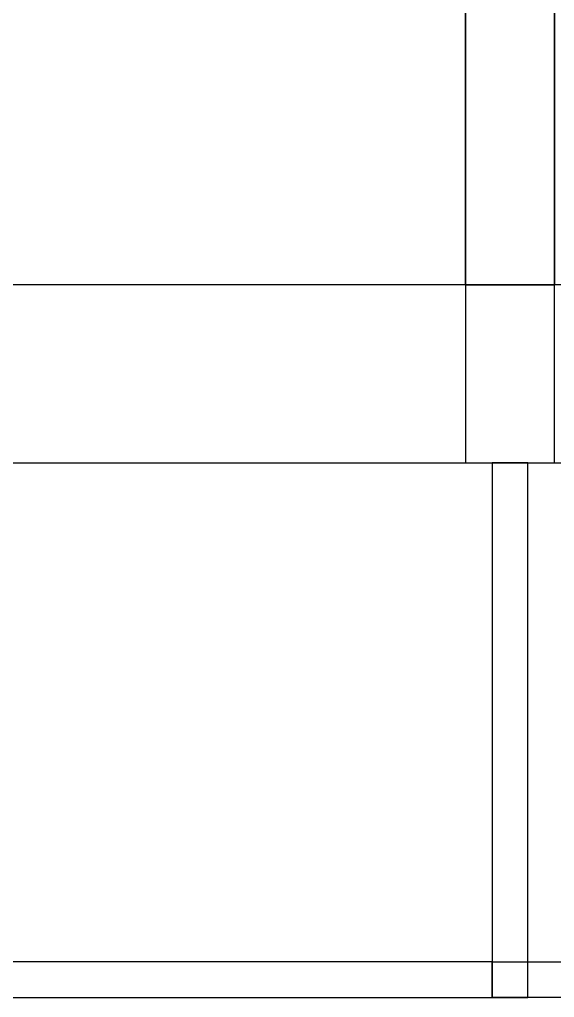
# Model space of a CAD drawing. Header units: millimetres. Extents: x 0 to 145404, y 0 to 194550.
# Drawn here: x 106074 to 107275, y 18257 to 20453 of the extents above; entities that cross this region are included whole.
import ezdxf

# ---------------------------------------------------------------- set-up
doc = ezdxf.new("R2010")
doc.units = ezdxf.units.MM
for name, color, linetype, lineweight in [('АР - Монолит', 56, 'Continuous', 30), ('АР - Наружная стена', 144, 'Continuous', 30), ('АР - Перегородки 80', 32, 'Continuous', 30)]:
    doc.layers.add(name, color=color, linetype=linetype, lineweight=lineweight)

# ---------------------------------------------------------------- blocks, each defined once
blk = doc.blocks.new('Квартира 1С 3500 тип 1')
at = {"layer": 'АР - Монолит'}
blk.add_lwpolyline([(0, -1900), (200, -1900), (200, -8150), (0, -8150)], close=True, dxfattribs=at)
at = {"layer": 'АР - Наружная стена'}
blk.add_lwpolyline([(0, -8550), (3900, -8550), (3900, -8150), (0, -8150)], close=True, dxfattribs=at)
at = {"layer": 'АР - Перегородки 80'}
for points in [[(60, -9750), (140, -9750), (140, -8550), (60, -8550)], [(60, -9670), (3900, -9670), (3900, -9750), (60, -9750)]]:
    blk.add_lwpolyline(points, close=True, dxfattribs=at)
blk = doc.blocks.new('Квартира 1К 6300 тип 27-4')
at = {"layer": 'АР - Монолит'}
blk.add_lwpolyline([(6500, 0), (6300, 0), (6300, -6150), (6500, -6150)], close=True, dxfattribs=at)
at = {"layer": 'АР - Наружная стена'}
blk.add_lwpolyline([(0, -6550), (6500, -6550), (6500, -6150), (0, -6150)], close=True, dxfattribs=at)
at = {"layer": 'АР - Перегородки 80'}
for points in [[(6360, -6550), (6360, -7750), (6440, -7750), (6440, -6550)], [(3290, -7750), (6360, -7750), (6360, -7670), (3290, -7670)]]:
    blk.add_lwpolyline(points, close=True, dxfattribs=at)
blk = doc.blocks.new('H_Section_1')
at = {"rotation": 56.96711930257281}
for name, p in [('Квартира 1С 3500 тип 1', (3616.8, -7003.7)), ('Квартира 1К 6300 тип 27-4', (1859.2, -13375.6))]:
    blk.add_blockref(name, p, dxfattribs=at)

msp = doc.modelspace()

# ---------------------------------------------------------------- block references
at = {"rotation": 303.0328806974269}
msp.add_blockref('H_Section_1', (110975.5, 34857.2, 0), dxfattribs=at)

doc.saveas('drawing.dxf')
